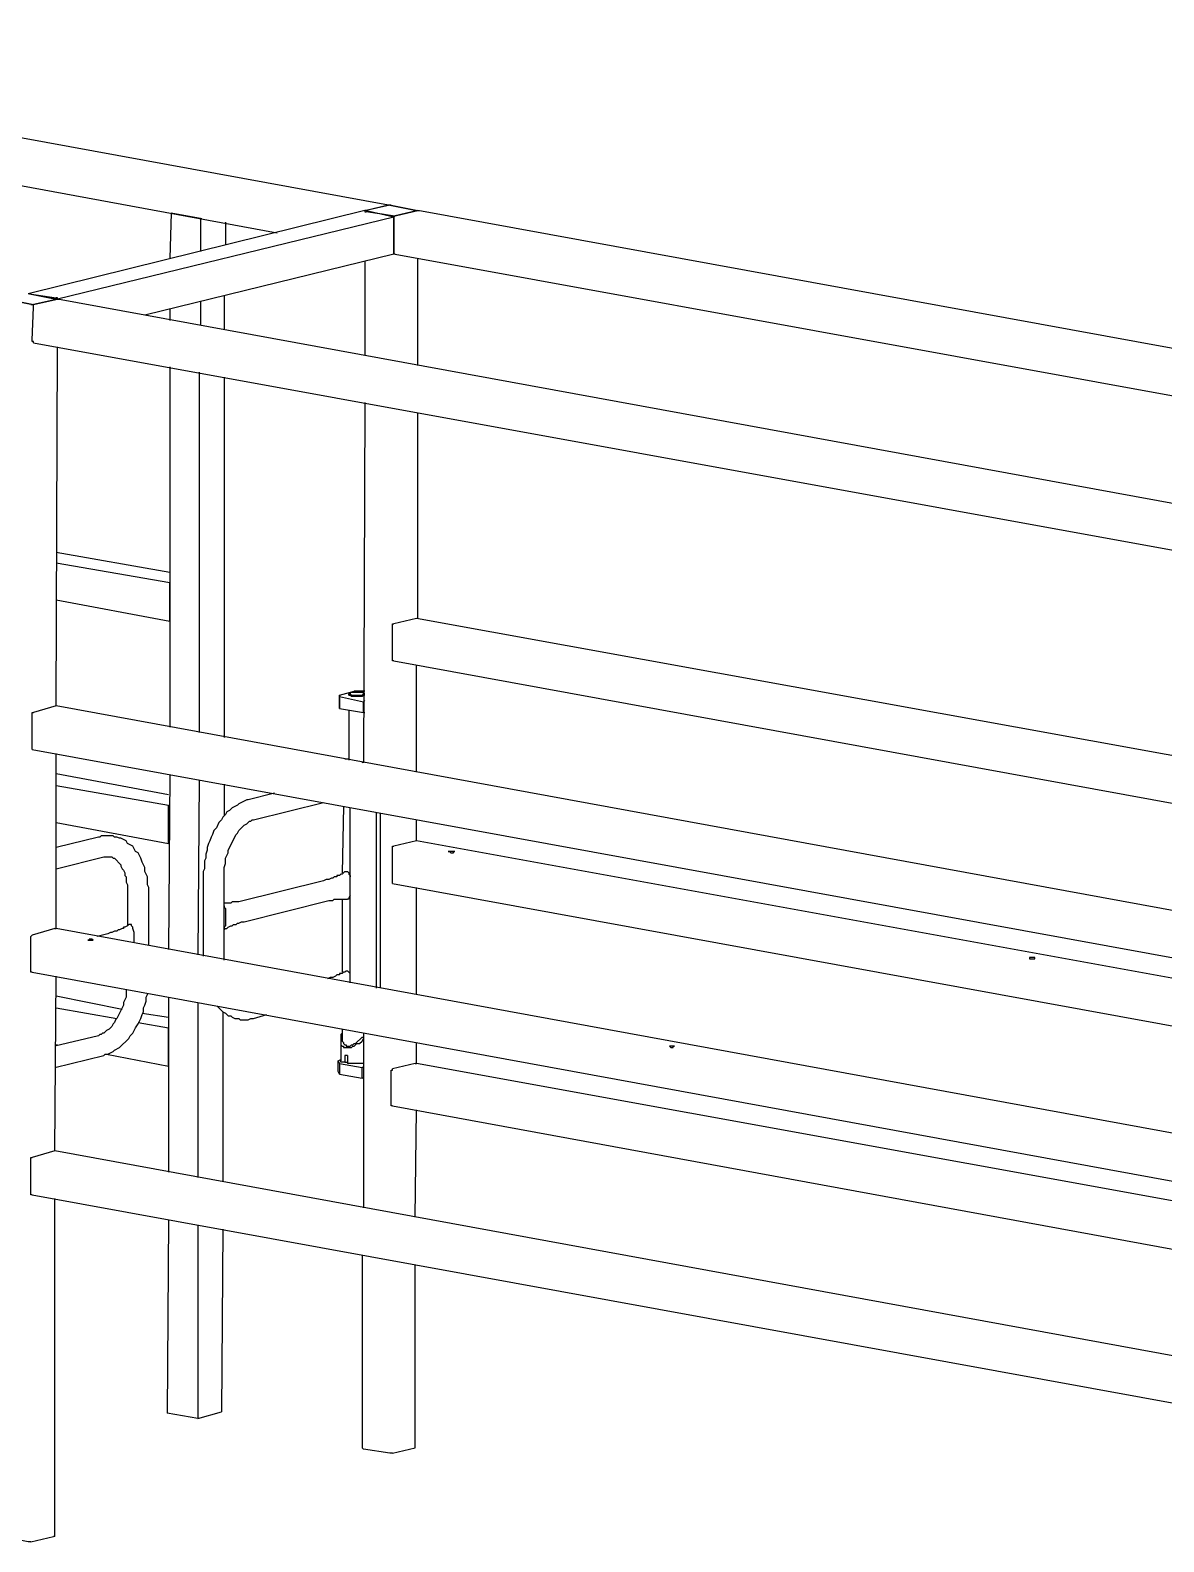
# Model space of a CAD drawing. Extents: x 855 to 1547, y 199 to 1196.
# Drawn here: x 974.5 to 1062.6, y 1061.4 to 1178.9 of the extents above; entities that cross this region are included whole.
import ezdxf

# ---------------------------------------------------------------- set-up
doc = ezdxf.new("R2010")
doc.units = 0
doc.layers.add('2345-64C-02_Sort_layout', color=7, linetype='CONTINUOUS')

msp = doc.modelspace()

# ---------------------------------------------------------------- linework, layer by layer
at = {"layer": '2345-64C-02_Sort_layout', "color": 7}
for points in [[(1002.32899, 1165.34053), (927.95211, 1178.93847)], [(970.18829, 1167.5038), (993.67573, 1163.17717)], [(1000.47472, 1164.92842), (974.30889, 1158.43847)], [(1000.47472, 1164.92842), (1000.47472, 1164.82541)], [(1000.57774, 1164.92842), (1000.47472, 1164.92842), (1000.47472, 1164.82541), (1000.57774, 1164.82541)], [(1002.74105, 1164.41335), (1000.47472, 1164.92842)], [(1000.47472, 1164.92842), (1000.47472, 1164.82541)], [(1002.43201, 1165.34053), (1000.57774, 1164.92842)], [(1002.32899, 1165.34053), (1000.57774, 1164.92842)], [(1002.32899, 1165.34053), (1000.57774, 1164.92842)], [(1000.57774, 1164.92842), (1000.68075, 1164.82541)], [(1002.63804, 1164.51636), (1000.57774, 1164.82541)], [(1002.63804, 1164.51636), (1000.68075, 1164.82541)], [(1002.53502, 1165.34053), (1002.32899, 1165.34044)], [(1002.43201, 1165.34053), (1004.49231, 1164.92842)], [(1002.43201, 1165.34053), (1002.43201, 1165.34044)], [(1002.53502, 1165.34053), (1004.59532, 1164.92842)], [(1002.63804, 1164.51636), (1002.74105, 1164.51636), (1004.49231, 1164.92842)], [(1004.59532, 1164.92842), (1002.84407, 1164.51636)], [(1002.84407, 1164.51636), (1004.59532, 1164.92842)], [(1098.64809, 1147.72491), (1004.59532, 1164.92842)], [(1004.59532, 1164.92842), (1004.69834, 1164.92842)], [(1002.74105, 1164.41335), (976.57522, 1158.02641)], [(1002.74105, 1164.41335), (1002.74105, 1161.52897), (983.37422, 1156.79023)], [(985.43452, 1164.72239), (985.33151, 1161.21988)], [(987.70085, 1164.31033), (985.43452, 1164.72239), (985.53754, 1164.72239)], [(987.70085, 1164.31033), (987.70085, 1161.73496)], [(987.70085, 1164.31033), (987.80387, 1164.31033)], [(989.65814, 1164.00124), (989.65814, 1162.25003)], [(1002.63804, 1164.51636), (1002.84407, 1164.51636)], [(1002.74105, 1164.31033), (1002.74105, 1164.41335), (1002.84407, 1164.51636)], [(1002.74105, 1161.63194), (1002.74105, 1164.31033)], [(1002.84407, 1161.52897), (1002.74105, 1161.52888), (1002.74105, 1161.6319)], [(1002.84407, 1161.52897), (1089.99482, 1145.6646)], [(1000.47472, 1161.01385), (1000.47472, 1153.69974)], [(1004.59532, 1152.87566), (1004.59532, 1161.21988)], [(974.51492, 1157.6144), (972.45462, 1158.02641)], [(974.61794, 1157.6144), (972.55764, 1158.02641)], [(976.57522, 1158.02641), (974.30889, 1158.43847)], [(974.41191, 1158.43847), (976.47221, 1158.02641)], [(974.41191, 1158.43847), (976.47221, 1158.12943)], [(976.57522, 1158.02641), (974.72095, 1157.6144)], [(974.72095, 1157.6144), (976.47221, 1158.02641)], [(974.72095, 1157.6144), (976.57522, 1158.02641)], [(976.57522, 1158.02641), (976.57522, 1158.12943), (976.47221, 1158.12943)], [(1070.52497, 1140.8229), (976.57522, 1158.02641)], [(976.57522, 1158.02641), (976.67824, 1158.02641)], [(976.57522, 1158.02641), (976.67824, 1158.02641)], [(987.70085, 1157.82038), (987.70085, 1155.96611)], [(989.55512, 1158.33546), (989.55512, 1155.65707)], [(974.51492, 1157.6144), (974.72095, 1157.61431)], [(974.61794, 1157.6144), (974.72095, 1157.61431)], [(974.61794, 1154.83295), (974.72095, 1157.40832)], [(974.72095, 1157.40832), (974.72095, 1157.61431)], [(985.33151, 1157.30531), (985.33151, 1156.37821)], [(974.72095, 1154.62692), (974.72095, 1154.72993), (974.61794, 1154.72993), (974.61794, 1154.83295)], [(974.72095, 1154.62692), (1068.77372, 1137.52641)], [(976.47221, 1126.40078), (976.57522, 1154.31787)], [(985.33151, 1152.77264), (985.33151, 1124.75254)], [(987.59784, 1152.36054), (987.59784, 1124.34048)], [(989.55512, 1151.94852), (989.55512, 1123.92842)], [(1000.47472, 1149.99124), (1000.37171, 1121.97114)], [(1004.59532, 1133.19978), (1004.59532, 1149.16712)], [(976.47221, 1138.35053), (985.33151, 1136.80531)], [(976.47221, 1137.52641), (985.33151, 1135.98119)], [(985.33151, 1132.99375), (985.33151, 1135.98119)], [(976.47221, 1134.64199), (985.33151, 1132.99375)], [(1004.49231, 1133.19978), (1002.74105, 1132.78772)], [(1068.6707, 1121.55908), (1004.49231, 1133.19978)], [(1002.63804, 1132.6847), (1002.63804, 1132.78772), (1002.74105, 1132.78772)], [(1002.63804, 1130.00631), (1002.63804, 1132.6847)], [(1002.74105, 1129.9033), (1002.63804, 1129.9033), (1002.63804, 1130.00631)], [(1002.74105, 1129.9033), (1068.6707, 1117.85053)], [(1004.49231, 1121.25003), (1004.49231, 1129.59425)], [(998.51744, 1127.22491), (999.6506, 1127.53395)], [(998.51744, 1127.22491), (998.51744, 1127.12189)], [(998.51744, 1126.40078), (998.51744, 1127.22491)], [(999.34156, 1127.32792), (999.23854, 1127.32792)], [(1000.47472, 1127.22491), (1000.37171, 1127.22486), (1000.26869, 1127.12189), (999.44457, 1127.12189), (999.34156, 1127.22486), (999.23854, 1127.22486), (999.23854, 1127.32792), (999.34156, 1127.32792)], [(1000.47472, 1127.22491), (1000.37171, 1127.22486), (1000.26869, 1127.12189), (999.54759, 1127.12189), (999.44457, 1127.22486), (999.23854, 1127.22486), (999.23854, 1127.32792)], [(999.23854, 1127.22491), (999.34156, 1127.22491)], [(1000.16568, 1127.43094), (999.34156, 1127.43094), (999.34156, 1127.32792), (999.44457, 1127.22486), (1000.26869, 1127.22486), (1000.37171, 1127.32792), (1000.37171, 1127.43094), (1000.16568, 1127.43094)], [(1000.47472, 1127.53395), (999.6506, 1127.53395)], [(1000.47472, 1127.32792), (1000.37171, 1127.32792)], [(1000.37171, 1127.32792), (1000.47472, 1127.32792)], [(976.47221, 1126.40078), (974.72095, 1125.88571)], [(1068.6707, 1109.50631), (976.47221, 1126.40078)], [(976.47221, 1126.40078), (976.47221, 1126.40078)], [(998.51744, 1127.12189), (1000.37171, 1126.70983)], [(998.51744, 1127.12189), (998.51744, 1126.19475)], [(998.51744, 1126.19475), (998.51744, 1126.40078)], [(998.51744, 1126.19475), (1000.37171, 1125.88571)], [(999.23854, 1126.09174), (999.23854, 1122.17717)], [(1000.47472, 1126.81284), (1000.37171, 1126.70983)], [(1000.37171, 1125.88571), (1000.37171, 1126.70983)], [(974.61794, 1125.78269), (974.61794, 1125.88571), (974.72095, 1125.88571)], [(974.61794, 1123.1043), (974.61794, 1125.78269)], [(1000.37171, 1125.88571), (1000.47472, 1125.88571)], [(974.61794, 1123.00129), (974.61794, 1123.1043)], [(974.61794, 1123.00129), (1068.36166, 1105.90078)], [(976.47221, 1109.09425), (976.47221, 1122.69224)], [(998.9295, 1122.28018), (999.03251, 1122.28018), (999.13553, 1122.28018), (999.23854, 1122.28018)], [(1000.37171, 1122.07415), (1000.37171, 1122.07411), (1000.26869, 1121.97114)], [(976.47221, 1121.14702), (985.22849, 1119.49877)], [(976.47221, 1120.21988), (985.22849, 1118.67465)], [(985.33151, 1121.044), (985.22849, 1107.44601)], [(987.59784, 1120.63194), (987.49482, 1107.03395)], [(989.55512, 1120.3229), (989.55512, 1117.85053)], [(991.4094, 1119.08671), (991.30638, 1119.08671), (990.68829, 1118.77767), (990.58527, 1118.67465), (990.17321, 1118.46862), (989.96718, 1118.26259), (989.76115, 1118.15958), (989.65814, 1117.95355), (989.45211, 1117.74752), (989.34909, 1117.54149), (989.14306, 1117.33546), (988.93703, 1116.92335), (988.731, 1116.71737), (988.62799, 1116.40832), (988.52497, 1116.20229), (988.42196, 1115.89325), (988.31894, 1115.68722), (988.21593, 1115.37817), (988.21593, 1115.17214), (988.11291, 1114.8631), (988.11291, 1114.55405), (988.0099, 1114.34798), (988.0099, 1113.72993), (987.90688, 1113.5239), (987.90688, 1113.31787)], [(993.4697, 1119.60179), (991.4094, 1119.08671)], [(985.22849, 1115.68722), (985.22849, 1118.67465)], [(991.82146, 1117.54149), (997.28125, 1118.88068)], [(998.82648, 1118.57164), (998.72347, 1113.42088)], [(999.34156, 1104.87063), (999.34156, 1118.46862)], [(1001.40186, 1104.45857), (1001.40186, 1118.05656)], [(1001.7109, 1104.45857), (1001.7109, 1118.05656)], [(976.47221, 1117.33546), (985.22849, 1115.68722)], [(989.55512, 1113.31787), (989.55512, 1113.83295), (989.65814, 1114.14199), (989.65814, 1114.55405), (989.86417, 1114.96611), (989.86417, 1115.17214), (990.48226, 1116.40832), (990.58527, 1116.51134), (990.68829, 1116.71737), (991.10035, 1117.12943), (991.30638, 1117.23244), (991.51241, 1117.43847), (991.61543, 1117.43847), (991.71844, 1117.54149), (991.82146, 1117.54149)], [(1004.49231, 1115.89325), (1004.49231, 1117.54149)], [(979.76869, 1116.20229), (976.47221, 1115.37817)], [(980.90186, 1116.30531), (979.97472, 1116.30531), (979.87171, 1116.20229), (979.76869, 1116.20229)], [(983.68326, 1111.87566), (983.68326, 1112.28772), (983.58025, 1112.49375), (983.58025, 1113.11184), (983.37422, 1113.5239), (983.37422, 1113.83295), (983.16819, 1114.24501), (983.06517, 1114.55405), (982.85914, 1114.96611), (982.65311, 1115.06913), (982.44708, 1115.48119), (982.03502, 1115.68722), (981.93201, 1115.89325), (981.51995, 1116.09928), (981.41693, 1116.09928), (981.2109, 1116.20229), (981.00487, 1116.20229), (980.90186, 1116.30531)], [(1002.63804, 1115.37817), (1002.63804, 1115.48119), (1002.74105, 1115.48119)], [(1004.49231, 1115.89325), (1002.74105, 1115.48119)], [(1068.6707, 1104.25254), (1004.49231, 1115.89325)], [(976.47221, 1113.72993), (980.18075, 1114.65707)], [(980.18075, 1114.65707), (980.59281, 1114.65707)], [(980.59281, 1114.65707), (980.79884, 1114.65707), (980.90186, 1114.55405), (981.00487, 1114.55405), (981.51995, 1114.03898), (981.51995, 1113.93596), (981.62296, 1113.72993), (981.72598, 1113.62692), (981.82899, 1113.42088), (981.82899, 1113.21485), (981.93201, 1113.11184), (981.93201, 1112.69978), (982.03502, 1112.49375), (982.03502, 1111.87566)], [(1002.63804, 1112.69978), (1002.63804, 1115.37817)], [(1007.37673, 1115.06913), (1007.47975, 1115.06913), (1006.96467, 1115.06913), (1007.06769, 1115.06913), (1007.1707, 1114.96611), (1007.37673, 1114.96611), (1007.37673, 1115.06913)], [(987.90688, 1113.31787), (987.90688, 1106.93094)], [(989.55512, 1106.62189), (989.55512, 1113.31787)], [(998.9295, 1113.5239), (998.72347, 1113.31787), (998.62045, 1113.31787), (998.51744, 1113.21485), (998.31141, 1113.21485), (998.31141, 1113.11184), (998.10538, 1113.11184), (998.00236, 1113.00882), (997.89934, 1113.00882), (997.69331, 1112.90581), (997.48728, 1112.90581), (997.28125, 1112.80279)], [(998.9295, 1113.5239), (999.13553, 1113.5239), (999.23854, 1113.42088), (999.23854, 1113.31787), (999.34156, 1113.21485), (999.34156, 1113.11184)], [(997.28125, 1112.80279), (990.68829, 1111.15455)], [(1002.63804, 1112.59676), (1002.63804, 1112.69978)], [(1002.63804, 1112.59676), (1068.6707, 1100.544)], [(1004.49231, 1103.9435), (1004.49231, 1112.28772)], [(982.03502, 1111.87566), (982.03502, 1109.30028)], [(983.68326, 1107.75506), (983.68326, 1111.87566)], [(990.68829, 1111.15455), (990.17321, 1111.15455), (990.0702, 1111.05154), (989.55512, 1111.05154)], [(989.55512, 1110.84551), (989.55512, 1110.74249), (989.65814, 1110.63948), (989.65814, 1109.30028), (989.55512, 1109.19722), (989.55512, 1109.09425)], [(991.10035, 1109.60933), (997.69331, 1111.25757)], [(997.69331, 1111.25757), (998.00236, 1111.25757), (998.10538, 1111.36058), (999.13553, 1111.36058)], [(998.72347, 1111.36058), (998.72347, 1105.69475)], [(999.34156, 1111.66963), (999.23854, 1111.4636), (999.23854, 1111.36058), (999.13553, 1111.36058)], [(989.55512, 1108.99124), (989.65814, 1109.09425), (989.76115, 1109.09425), (989.86417, 1109.19722), (990.0702, 1109.30028), (990.17321, 1109.30028), (990.27623, 1109.4033), (990.48226, 1109.4033), (990.58527, 1109.50631), (990.68829, 1109.50631), (990.89432, 1109.60933), (991.10035, 1109.60933)], [(974.51492, 1108.47616), (974.61794, 1108.57918)], [(974.51492, 1105.79777), (974.51492, 1108.47616)], [(976.36919, 1109.09425), (974.61794, 1108.57918)], [(976.36919, 1109.09425), (976.47221, 1109.09425)], [(1068.6707, 1092.19978), (976.47221, 1109.09425)], [(980.4898, 1108.68219), (979.66568, 1108.47616)], [(982.13804, 1109.4033), (982.03502, 1109.30028), (981.82899, 1109.19722), (981.72598, 1109.19722), (981.72598, 1109.09425), (981.62296, 1109.09425), (981.41693, 1108.99124), (981.31392, 1108.99124), (981.2109, 1108.88822), (981.00487, 1108.88822), (980.79884, 1108.78521), (980.69583, 1108.78521), (980.4898, 1108.68219)], [(982.5501, 1107.96109), (982.5501, 1108.78521), (982.44708, 1109.09425), (982.44708, 1109.19722), (982.34407, 1109.30028), (982.34407, 1109.4033), (982.13804, 1109.4033)], [(979.35663, 1108.16712), (979.25362, 1108.27013), (979.04759, 1108.27013), (979.04759, 1108.16712), (978.94457, 1108.16712), (979.35663, 1108.16712)], [(1052.60035, 1106.72491), (1052.60035, 1106.82792), (1052.18829, 1106.82792), (1052.18829, 1106.72491), (1052.60035, 1106.72491)], [(974.61794, 1105.69475), (974.51492, 1105.69475), (974.51492, 1105.79777)], [(974.61794, 1105.69475), (1068.56769, 1088.49124)], [(976.36919, 1091.78772), (976.47221, 1105.38571)], [(999.03251, 1105.79777), (998.9295, 1105.69475), (998.82648, 1105.69475), (998.72347, 1105.59174), (998.51744, 1105.59174), (998.51744, 1105.48872), (998.31141, 1105.48872), (998.20839, 1105.38571), (998.00236, 1105.28269), (997.79633, 1105.28269), (997.5903, 1105.17968)], [(999.03251, 1105.79777), (999.13553, 1105.79777), (999.34156, 1105.59174)], [(976.47221, 1103.84048), (981.62296, 1102.81033)], [(981.93201, 1104.35556), (981.93201, 1103.73747), (981.72598, 1103.32541), (981.72598, 1103.11938), (981.2109, 1102.08923), (981.10789, 1101.98621), (981.00487, 1101.78018), (980.90186, 1101.67717), (980.79884, 1101.47114), (980.59281, 1101.26511), (980.38678, 1101.16209), (980.18075, 1100.95606), (980.07774, 1100.95606), (979.97472, 1100.85305), (979.87171, 1100.85305), (979.76869, 1100.75003)], [(980.18075, 1099.2048), (980.28377, 1099.30782), (980.4898, 1099.30782), (980.90186, 1099.51385), (981.00487, 1099.61686), (981.41693, 1099.8229), (982.13804, 1100.544), (982.24105, 1100.75003), (982.44708, 1100.95606), (982.65311, 1101.36812), (982.85914, 1101.67717), (983.06517, 1102.08923), (983.16819, 1102.39827), (983.2712, 1102.6043), (983.2712, 1102.91335), (983.37422, 1103.11938), (983.47723, 1103.42842), (983.47723, 1103.73747), (983.58025, 1103.9435), (983.58025, 1104.04647)], [(985.22849, 1103.73747), (985.22849, 1090.13948)], [(976.47221, 1102.91335), (981.2109, 1102.08923)], [(987.49482, 1103.32541), (987.49482, 1089.72742)], [(989.04005, 1103.01636), (989.45211, 1102.6043), (989.65814, 1102.50129), (989.86417, 1102.29526), (990.0702, 1102.29526), (990.17321, 1102.19224), (990.37924, 1102.08923), (990.68829, 1102.08923)], [(989.45211, 1102.6043), (989.45211, 1089.41837)], [(982.85914, 1101.78018), (985.22849, 1101.36812)], [(983.16819, 1102.50129), (985.22849, 1102.19224)], [(985.22849, 1098.38068), (985.22849, 1101.36812)], [(990.68829, 1102.08923), (990.7913, 1101.98621), (991.4094, 1101.98621), (991.61543, 1102.08923), (991.82146, 1102.08923)], [(991.82146, 1102.08923), (992.85161, 1102.39827)], [(979.76869, 1100.75003), (976.36919, 1099.92591)], [(998.72347, 1101.05908), (998.72347, 1100.95606), (998.62045, 1100.85305), (998.62045, 1100.02893), (998.72347, 1099.92591), (998.82648, 1099.92591), (998.82648, 1099.8229), (999.03251, 1099.8229)], [(998.62045, 1100.44099), (998.62045, 1098.79274)], [(998.72347, 1101.26511), (998.72347, 1100.544)], [(998.72347, 1100.544), (998.72347, 1100.33797), (998.82648, 1100.23496), (998.82648, 1100.13194), (998.9295, 1100.02893), (999.03251, 1100.02893), (999.03251, 1099.92591), (999.34156, 1099.92591), (999.44457, 1100.02893), (999.54759, 1100.02893), (999.6506, 1100.13194), (999.75362, 1100.13194), (1000.26869, 1100.64702), (1000.37171, 1100.64702)], [(999.03251, 1099.8229), (999.44457, 1099.8229), (999.54759, 1099.92591), (999.6506, 1099.92591), (999.85663, 1100.13194), (1000.06266, 1100.13194), (1000.26869, 1100.33797), (1000.37171, 1100.544)], [(1000.37171, 1100.95606), (1000.37171, 1087.35807)], [(1004.49231, 1098.58671), (1004.49231, 1100.23496)], [(976.36919, 1100.02893), (976.57522, 1100.02893)], [(976.36919, 1098.27767), (980.18075, 1099.2048)], [(980.38678, 1099.30782), (985.22849, 1098.38068)], [(998.9295, 1099.2048), (998.9295, 1098.68973), (998.62045, 1098.68973), (998.62045, 1098.79274)], [(999.13553, 1099.2048), (998.9295, 1099.2048)], [(999.13553, 1099.2048), (999.13553, 1098.58671)], [(1024.58025, 1099.92591), (1024.16819, 1099.92591), (1024.2712, 1099.8229), (1024.47723, 1099.8229), (1024.47723, 1099.92591), (1024.58025, 1099.92591)], [(998.41442, 1098.79274), (998.62045, 1098.89576)], [(998.41442, 1098.79274), (998.51744, 1098.58671)], [(998.41442, 1097.96862), (998.41442, 1098.79274)], [(998.51744, 1097.76259), (998.41442, 1097.96862)], [(998.51744, 1098.58671), (1000.26869, 1098.27767)], [(998.51744, 1098.58671), (998.51744, 1097.76259)], [(998.9295, 1098.68973), (999.13553, 1098.68973)], [(1000.37171, 1098.58671), (999.13553, 1098.58671)], [(1000.26869, 1097.45355), (1000.26869, 1098.27767)], [(1000.37171, 1098.27767), (1000.26869, 1098.27767)], [(1002.53502, 1098.07164), (1002.63804, 1098.07164), (1002.63804, 1098.17465)], [(1002.53502, 1095.39325), (1002.53502, 1098.07164)], [(1004.38929, 1098.58671), (1002.63804, 1098.17465)], [(1004.38929, 1098.58671), (1004.49231, 1098.58671)], [(1068.56769, 1086.94601), (1004.49231, 1098.58671)], [(998.51744, 1097.76259), (1000.26869, 1097.45355)], [(1000.37171, 1097.45355), (1000.26869, 1097.45355)], [(1002.63804, 1095.29023), (1002.53502, 1095.29023), (1002.53502, 1095.39325)], [(1002.63804, 1095.29023), (1068.25864, 1083.23747)], [(1004.38929, 1086.63697), (1004.49231, 1094.98119)], [(974.51492, 1091.16963), (974.51492, 1091.27264), (974.61794, 1091.27264)], [(974.51492, 1088.49124), (974.51492, 1091.16963)], [(976.36919, 1091.78772), (974.61794, 1091.27264)], [(1068.56769, 1074.89325), (976.36919, 1091.78772)], [(976.36919, 1091.78772), (976.36919, 1091.78772)], [(974.61794, 1088.38822), (974.51492, 1088.38822), (974.51492, 1088.49124)], [(974.61794, 1088.38822), (1068.25864, 1071.28772)], [(976.36919, 1061.81033), (976.36919, 1088.07918)], [(985.22849, 1086.43094), (985.12548, 1071.39073)], [(987.49482, 1086.01887), (987.49482, 1070.97867)], [(989.45211, 1085.70983), (989.34909, 1071.49375)], [(1000.26869, 1083.64953), (1000.26869, 1068.71234)], [(1004.38929, 1068.71234), (1004.38929, 1082.92842)], [(987.49482, 1070.97867), (985.12548, 1071.39073)], [(987.49482, 1070.97867), (989.34909, 1071.49375)], [(1000.37171, 1068.60933), (1000.26869, 1068.71234)], [(1002.63804, 1068.30028), (1002.43201, 1068.30028), (1000.37171, 1068.60933)], [(1002.63804, 1068.30028), (1004.38929, 1068.71234)], [(974.51492, 1061.39827), (974.30889, 1061.39827), (972.24859, 1061.81033)], [(974.51492, 1061.39827), (976.26618, 1061.81033)], [(976.36919, 1061.81033), (976.26618, 1061.81033)]]:
    msp.add_lwpolyline(points, dxfattribs=at)

doc.saveas('drawing.dxf')
